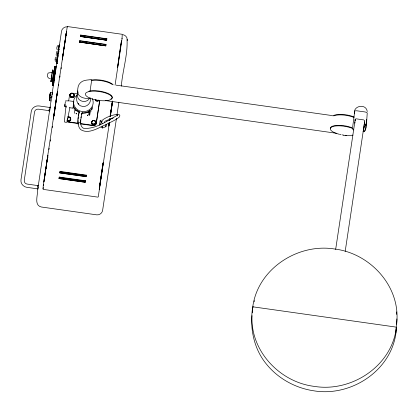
<?xml version="1.0" encoding="UTF-8"?>
<svg xmlns="http://www.w3.org/2000/svg" width="418" height="418" viewBox="0 0 418 418"><rect width="100%" height="100%" fill="white"/><g stroke="black" fill="none" stroke-linecap="round" stroke-linejoin="round"><path stroke-width="0.63" d="M73.066 108.21L73.166 106.752L73.113 107.243M78.03 123.399L78.046 120.447M80.632 123.503L80.653 119.7M53.692 76.118L53.603 76.682L53.718 75.888M116.476 118.278L102.629 210.327C102.243 213.149 99.421 215.249 96.615 214.831L41.372 207.009C33.806 205.358 37.855 195.321 37.589 190.352L61.509 31.35C61.885 28.539 64.722 26.428 67.523 26.846M77.774 90.878C76.98 96.976 84.321 98.737 88.977 98.58M115.07 85.115L122.056 38.681L122.228 34.297L67.293 26.517L43.315 184.871L43.044 188.863A0.533 0.502 3.9 0 0 43.493 189.432L97.687 197.108A0.533 0.502 3.9 0 0 98.287 196.685L109.443 122.521M121.319 86.092C122.626 70.104 128.185 54.032 126.947 37.939C126.22 36.214 124.611 34.96 122.767 34.668M127.276 40.661L127.291 39.282M366.534 122.004L366.518 123.576L365.504 125.99M366.565 121.57L366.262 127.333L365.217 129.967M49.11 111.235L49.131 109.375M52.684 84.279L52.605 85.376L52.689 84.102M57.313 62.846L56.785 62.768L56.634 63.761L57.329 56.205M58.097 56.519L57.522 56.305M55.218 66.619L55.066 67.653L55.218 66.483M52.804 82.461L52.574 84.075M51.09 100.916L49.476 100.686L49.674 99.019M51.869 97.525L49.711 97.216L49.909 95.55M52.574 92.597L50.416 92.294L50.008 95.57M55.286 66.765L55.296 66.243L52.511 85.664L52.767 84.723M65.025 104.62L64.847 105.346L64.999 103.983M74.148 109.171L74.2 108.455M74.383 107.677L74.388 107.248M75.574 110.227L75.679 110.66L76.949 110.843M80.334 123.968L80.664 123.561L80.805 119.715L81.583 114.976L82.466 112.118M53.008 81.74L53.086 80.946L52.987 81.75M364.6 120.771L364.752 120.995L364.674 120.671M52.924 81.98L53.018 81.348L53.013 81.641M52.543 85.073L52.689 84.065M53.656 76.468L53.629 76.646M54.638 69.163L54.387 71.63L54.486 70.464L54.455 71.023M54.408 71.488L54.518 70.632M44.005 181.537L43.968 182.055L44.543 178.235M44.062 180.66L47.835 155.292L46.811 163.093M49.826 99.641L49.998 98.632M44.156 180.022L47.835 155.292M53.65 79.007L53.713 78.302M57.538 57.35L58.415 50.714L58.954 50.792M57.611 56.848C57.193 56.184 58.159 53.875 58.233 55.442M53.535 118.456L53.729 117.181M53.786 116.737L53.629 117.056L53.666 116.538M58.431 51.748L58.614 49.434M56.791 96.035L57.402 91.694L57.245 93.747M62.449 58.426L62.486 57.909M62.548 57.788L66.222 33.064L66.065 35.117M69.968 95.267L71.363 93.157L73.552 93.47L74.347 95.889L72.983 97.525L70.794 97.216L69.968 95.267L71.363 93.157M70.794 97.216L69.999 94.792M69.456 120.697L67.267 120.389L67.235 120.865L69.425 121.173L70.82 119.062L69.994 117.118L67.805 116.81M69.425 121.173L70.82 119.062M72.983 97.525L74.378 95.414M73.552 93.47L74.347 95.889M74.785 110.122L74.582 113.048L75.094 113.382M77.001 94.755C75.736 99.338 76.922 105.775 82.56 106.407C87.378 107.238 91.323 102.551 90.554 97.901M91.485 121.988L92.279 124.412L94.468 124.721L95.863 122.61L95.038 120.666L92.848 120.353L91.485 121.988L92.279 124.412M92.817 120.833L92.848 120.353M95.837 100.759L95.868 100.283L98.058 100.592L98.026 101.072L95.837 100.759L95.424 99.787M94.468 124.721L95.863 122.61M95.038 120.666L95.832 123.085M99.541 125.212L99.63 123.911M100.054 121.91L99.85 123.503M100.069 121.737L100.158 120.431M106.229 124.407L105.879 126.722L102.431 128.012L102.462 127.579M102.473 127.401L102.562 126.1M99.249 189.631L103.021 164.269L99.249 189.631L99.285 189.108M102.927 163.61L103.115 162.868L102.64 165.528M105.879 126.722L105.911 126.288M105.921 126.116L106.01 124.815M108.852 125.51L108.816 126.032L109.234 122.96M117.636 67.402L121.502 40.635M252.033 315.627C250.126 350.916 279.924 382.23 314.247 386.373C350.942 392.445 390.83 366.8 396.18 329.102L396.071 327.095L253.047 306.843L252.718 307.078C249.556 326.839 253.298 347.995 266.151 363.785C277.892 378.489 295.369 388.129 313.944 390.835C350.639 396.907 390.522 371.268 395.877 333.564L396.018 329.185M252.681 308.505L252.639 312.816M252.712 308.097L252.833 306.305C258.188 268.607 298.071 242.962 334.771 249.034C369.094 253.177 398.892 284.491 396.985 319.775L395.992 332.791L395.663 333.068M354.438 113.748C352.818 105.498 366.288 103.183 367.244 111.564M354.898 123.148L354.981 121.931M355.065 120.708L355.185 118.879M355.321 120.457L355.41 119.167M364.339 123.681L364.517 121.105M364.569 123.9L364.695 122.072M396.682 324.243L396.881 318.903M58.483 50.359L58.661 49.11M55.798 59.189L55.808 59.513M38.55 185.446L38.576 185.069L38.393 186.031M50.306 107.295L50.332 106.919L50.066 108.393M52.678 83.548L52.496 85.476L52.725 84.41M55.16 67.481L55.181 66.431L55.108 67.481M89.18 111.522L88.935 114.929L89.217 113.043M352.651 127.239L354.71 111.141A2.654 0.867 8.6 0 1 357.291 110.859L364.658 111.899A2.66 0.867 8.6 0 1 367.229 113.142L366.57 122.772L365.541 125.217M54.815 69.466C55.317 66.091 54.565 71.191 54.889 69.059M65.098 103.549L65.412 101.71M54.925 68.975L54.967 68.646M364.188 124.574L363.655 130.327L363.827 129.167M51.299 78.85L51.419 77.492M54.946 68.824L54.972 68.458L54.883 68.97M52.82 82.675L52.673 83.6L52.767 82.665M66.039 105.691L64.341 121.554L64.847 122.197L66.786 122.286M37.97 189.103L38.226 187.112M49.857 95.947L49.732 97.18M49.622 99.421L49.564 100.048L49.664 99.609M49.726 110.953L49.982 108.962M51.895 97.101L52.01 96.135M73.521 105.858L73.474 106.402L73.558 106.02M75.041 108.006L74.942 109.479M90.142 110.321L90.037 111.883M91.161 109.093L91.077 110.018L91.15 109.756M53.723 78.547L53.645 78.803M54.471 70.564L54.622 69.263M52.882 81.635L52.752 82.456M54.622 69.487L55.098 66.937L54.789 68.542M54.674 69.498L55.092 66.723M51.205 79.18L50.98 81.536L52.663 69.785L52.428 70.773M52.438 72.136L52.475 71.839M52.83 81.808L52.992 81.17M54.554 72.22L54.439 73.16M54.544 72.586L54.497 72.91L54.554 72.408M53.682 78.751L53.692 78.563M52.882 81.813L52.981 80.993M54.706 69.022L54.878 68.082L54.716 68.939M55.516 71.839C57.674 54.074 53.227 82.602 53.384 85.633M73.469 106.02L73.307 107.567L73.636 105.733M54.779 68.615L54.91 67.627M53.117 79.76L53.06 80.376L53.102 79.89M53.514 77.304C53.582 76.964 53.577 77.147 53.53 77.194M52.772 84.65L52.898 83.694M54.878 68.082L54.972 67.303M53.107 79.598L53.258 79.075L53.159 79.603M54.523 72.727L54.539 72.507M59.063 49.951L59.147 49.35M49.857 95.826L49.967 95.095M50.155 94.416L50.322 92.932L50.035 94.62M49.617 99.296L49.732 98.57M50.123 95.581L50.385 93.757M49.92 97.885L49.982 97.431M49.946 98.596L49.779 100.08L49.935 99.285M53.269 78.798L53.3 78.349L53.285 78.662M52.872 83.762L52.652 84.958L52.893 83.177M54.46 71.159L54.418 71.431M55.192 74.252L55.354 73.046M106.047 44.392L105.66 44.627L79.963 40.99L79.514 42.155L79.828 42.014L79.739 40.666L106.047 44.392L105.822 45.881L79.514 42.155L79.739 40.666M106.898 38.749L106.512 38.984L80.815 35.347L80.366 36.512L80.679 36.371L80.59 35.023L106.898 38.749L106.674 40.238L80.366 36.512L80.59 35.023M105.524 45.651L105.66 44.627L105.822 45.881L79.828 42.014M106.376 40.008L106.512 38.984L106.674 40.238L80.679 36.371M51.466 77.137L51.571 76.374M52.736 84.18L52.652 85.209L52.788 84.19M55.103 66.687L54.962 67.632M57.355 61.284L57.444 60.683L56.916 60.605M53.379 77.973L53.384 77.748M53.441 77.121L53.593 76.771M52.553 85.371L52.705 84.305M54.998 67.585L55.145 66.525L55.051 67.591M49.935 95.215L50.024 94.572M49.7 98.685L49.789 98.042M49.956 97.765L49.773 99.04M50.374 94.447L50.238 95.388M55.233 66.441L55.04 67.7M51.68 75.606L51.79 74.832M52.553 85.486L52.699 84.431M54.925 68.777L54.873 69.466M73.322 105.587C73.056 107.065 73.615 103.622 73.354 105.137M54.455 73.061L54.492 72.706M54.805 69.759L54.988 68.447M58.604 49.397L59.283 44.961L59.816 45.071M50.024 95.356L50.092 94.891M49.799 98.089L49.883 97.41M49.852 98.361L49.685 99.615M37.442 187.018L37.646 185.691M56.937 60.558L56.764 61.754L57.287 61.88M52.182 94.876L52.443 93.193M54.836 76.787L54.298 80.413M51.9 74.096L52.208 72.068M73.453 104.699L73.578 103.836L73.484 104.26M50.139 95.769L50.338 94.337M58.572 53.164L58.755 51.968M53.76 115.901L57.402 91.694M62.58 57.271L66.222 33.064M53.629 117.056L56.602 97.31M44.695 177.143L45.343 172.618M45.499 171.866L45.787 169.954M45.943 168.841L46.649 164.222M53.88 116.099L54.147 114.114M54.303 113.362L55.39 105.832M55.61 104.604L55.834 103.168M55.996 102.049L56.639 97.551M56.858 96.302L57.083 94.886M62.7 57.47L62.93 56.007M63.087 54.915L63.792 50.27M63.949 49.167L64.173 47.725M64.335 46.612L64.597 44.653M64.753 43.9L65.041 41.988M65.198 40.865L65.84 36.371M43.044 188.863L43.237 187.572M43.529 185.639L43.723 184.348M45.175 174.714L45.374 173.386M46.043 168.966L46.236 167.686M46.429 166.411L46.633 165M47.699 157.905L47.892 156.619M48.963 149.524L49.157 148.233M50.223 141.138L50.416 139.847M52.26 127.594L52.454 126.304M53.52 119.214L53.713 117.923M53.979 116.22L54.168 114.945M54.784 110.827L54.977 109.537M55.228 107.917L55.416 106.642M55.657 105.022L55.85 103.732M56.043 102.447L56.237 101.156M57.303 94.06L57.501 92.77M58.567 85.674L58.76 84.389M59.826 77.293L60.02 76.003M61.091 68.907L61.284 67.617M63.181 55.035L63.374 53.76M64.429 46.732L64.623 45.457M65.678 38.43L65.872 37.155M66.519 32.792L66.718 31.502M68.656 101.046L69.519 95.294A2.66 2.513 3.9 0 1 72.523 93.183L77.664 93.909M59.001 178.549L59.22 177.06L85.528 180.78L85.303 182.274L59.001 178.549L85.303 182.274M59.847 172.906L60.072 171.417L86.38 175.137L86.155 176.631L59.847 172.906L86.155 176.631M90.069 90.967L91.709 80.037M90.189 112.05L89.713 115.19L89.154 115.373M99.73 100.226L96.265 123.237A2.66 2.513 3.9 0 1 93.261 125.348L80.418 123.529M99.703 100.571L96.244 123.582A2.66 2.513 3.9 0 1 93.24 125.693L80.397 123.874M99.275 187.881L99.343 188.231L100.236 181.496M100.524 179.578L102.447 166.803M108.842 124.282L108.91 124.632L109.035 123.002M109.422 120.447L109.615 119.172M110.19 115.342L111.052 109.589M111.245 108.314L112.301 101.287M117.667 65.652L117.73 66.002L120.259 48.404M120.546 46.492L121.126 42.657M99.275 188.643L103.115 162.868M108.847 125.039L109.197 122.72M109.521 120.29L109.803 118.655M110.096 116.465L112.458 101.062M109.62 120.415L109.809 119.14M110.195 116.591L112.494 101.302M108.816 126.032L109.297 122.845M109.678 120.295L109.871 119.025M110.253 116.476L112.552 101.187M109.835 119.94L110.028 118.649M110.315 116.716L112.646 101.234M116.962 115.06L118.895 102.185M335.659 249.426L355.253 119.172M345.19 251.354L364.24 124.439M364.005 128.002L364.266 126.257M52.506 84.833L52.652 83.856M73.578 103.836L73.793 102.222M78.051 119.266L78.338 117.385M78.527 116.131L78.814 114.255M80.925 117.907L81.108 116.706M57.412 57.381L57.491 56.932L58.018 57.031M58.274 51.66L58.353 51.231M59.743 45.583C59.053 44.998 58.896 46.293 59.664 46.006M58.51 51.32L58.463 51.597M64.926 105.195L64.978 104.861L64.811 106.156M50.103 94.154L50.416 92.294M49.867 97.624L49.972 96.835M92.2 108.163L91.96 109.568M51.487 78.903L51.43 79.263M49.956 95.785L49.841 96.626L49.899 96.14M49.601 100.095L49.721 99.254M53.812 83.443L54.121 81.547M52.229 71.948L52.396 70.971M52.872 82.184L52.746 82.963M54.826 70.161L54.946 69.451M90.941 111.366L91.056 110.728M52.914 81.108L53.091 80.125M60.249 172.153L60.145 172.728L60.072 171.417L60.249 172.153L85.946 175.79L86.38 175.137L85.842 176.37L85.946 175.79M59.403 177.796L59.299 178.371L59.22 177.06L59.403 177.796L85.1 181.433L85.528 180.78L84.995 182.013L85.1 181.433M59.335 45.97L59.539 45.552M58.473 51.691L58.682 51.273M67.136 121.753L69.837 107.708M79.201 111.209C78.124 117.171 76.29 124.345 80.502 129.523C88.527 134.701 98.031 127.887 105.54 124.804C110.227 122.265 115.42 120.384 119.517 116.894L119.877 115.525L119.125 114.522C113.8 114.218 108.288 116.397 103.774 119.125M54.492 72.842L54.591 72.314M117.129 115.964L117.625 115.122C107.248 120.88 96.203 128.953 83.945 128.462L82.435 127.642L81.238 125.886L80.596 123.122M252.822 307.805L253.089 306.608M254.154 301.817L254.421 300.62M396.301 328.329L396.071 328.595M78.96 113.665L79.258 112.489M81.379 114.913L81.818 113.173M67.611 118.493L68.019 117.85M58.891 45.525L58.285 49.549M58.029 51.252L57.423 55.27M57.167 56.973L56.561 60.997M76.51 113.895L76.651 113.586L76.306 113.639M91.605 109.014L92.665 106.809M89.165 112.353L87.069 112.275M117.568 67.047L117.291 66.775M77.482 93.12L78.093 92.148M89.677 97.948C87.341 103.507 78.129 102.149 77.502 96.182C77.978 91.641 76.713 86.019 80.559 82.623C83.391 79.875 87.634 80.125 91.244 79.572M100.158 121.335L101.177 120.112M77.999 123.336L79.634 122.61L80.637 123.127L80.664 123.561M76.431 113.853L76.651 113.586L76.327 113.722M363.728 131.832L364.935 130.473M76.374 113.79L76.651 113.586M90.006 110.357L87.916 111.758L85.512 112.594L82.952 112.808M89.969 110.88C87.675 112.74 84.582 113.743 81.651 113.121M106.125 120.682L113.205 117.986M56.926 51.226L56.132 54.857L56.388 55.563M51.837 72.335L48.112 73.066L47.683 74.185L47.401 76.295L47.814 77.158L48.754 78.208L50.453 78.605M57.94 45.478C56.811 46.058 56.226 49.246 57.532 50.024M56.216 56.926C55.103 57.527 54.497 60.688 55.813 61.472M65.454 100.91L68.421 100.827M363.043 131.393L364.611 131.189L365.128 130.641L366.779 119.736A2.66 0.867 8.6 0 1 366.398 120.118M69.351 107.687L73.061 108.178M102.708 119.543L103.539 119.558M332.462 115.624L116.105 85.157M343.335 135.213L346.543 135.526M69.435 100.874L73.913 101.501M80.522 36.444L106.522 40.123M79.671 42.087L105.676 45.766M59.178 45.572L59.722 45.635M59.178 45.661L59.706 45.734M59.157 45.787L59.685 45.86M58.64 49.157L59.163 49.235M58.881 51.309L58.337 51.289L58.844 51.372M58.316 51.383L58.844 51.456M58.301 51.508L58.823 51.586M57.621 56.08L58.149 56.153M57.454 57.02L58.003 57.083M56.764 62.919L57.287 62.993M56.743 63.045L57.271 63.118M57.271 63.207L56.707 63.217L57.24 63.275M356.256 118.827L363.853 119.94M105.242 100.539L336.809 133.326M70.825 96.736L73.014 97.049M49.826 107.473L38.994 105.937C35.52 105.404 31.789 107.896 31.261 111.439L20.963 179.902C20.404 183.45 23.324 186.867 26.794 187.321L37.625 188.852M49.392 110.702L38.644 109.182C36.476 109.014 35.008 109.856 34.537 112.003L24.27 180.262C24.134 182.473 25.268 183.753 27.332 184.103L38.075 185.623M92.31 123.932L94.499 124.245M78.495 123.258L68.218 121.8A2.66 2.513 3.9 0 1 66.953 121.283M78.469 123.603L68.197 122.15A2.66 2.513 3.9 0 1 67.528 121.967M60.161 171.782L86.165 175.466M59.314 177.425L85.314 181.109M64.759 106.449L66.446 106.982L64.753 106.444M353.837 130.003L352.604 129.188M79.248 111.883L76.092 109.814M79.211 112.4L76.06 110.331L74.566 108.346M87.602 115.467L87.555 115.128L87.869 115.274M100.968 126.915L102.431 128.012M87.686 115.446L87.555 115.128L87.827 115.347M78.025 123.775L78.406 124.12M87.555 115.128L87.764 115.405M105.639 120.745L106.047 121.434M100.539 124.329L99.923 122.876M69.963 117.594L70.788 119.543M396.473 311.865L396.619 314.425M364.35 124.705A1.129 0.371 8.6 0 1 364.167 124.757M333.862 115.849A13.554 4.42 8.6 0 1 354.009 117.463M332.9 115.911A13.554 4.42 8.6 0 1 354.088 116.967M330.345 128.242A13.554 4.42 8.6 0 1 338.585 125.327A13.554 4.42 8.6 0 1 352.964 128.127M352.959 135.113A13.554 4.42 8.6 0 1 345.137 135.275M343.387 135.066A13.554 4.42 8.6 0 1 342.222 134.883M341.057 134.664A13.554 4.42 8.6 0 1 339.923 134.424M339.369 134.288A13.554 4.42 8.6 0 1 332.19 126.795A13.554 4.42 8.6 0 1 352.891 128.624M91.145 80.559A13.554 4.42 8.6 0 1 112.186 84.462M91.218 80.063A13.554 4.42 8.6 0 1 113.205 84.807M89.572 90.993A13.554 4.42 8.6 0 1 106.794 92.932A13.554 4.42 8.6 0 1 110.88 99.061M94.452 99.615A13.554 4.42 8.6 0 1 88.689 91.662A13.554 4.42 8.6 0 1 110.812 95.607A13.554 4.42 8.6 0 1 99.641 100.534M98.47 100.388A13.554 4.42 8.6 0 1 95.011 99.745M92.336 98.549A9.844 9.306 3.9 0 1 88.376 110.368A9.844 9.306 3.9 0 1 75.486 107.839A9.844 9.306 3.9 0 1 76.646 95.471M78.85 104.108A6.401 6.045 3.9 0 1 78.161 103.272M69.681 95.011A2.66 2.513 3.9 0 1 70.036 94.447M121.857 38.21A0.533 0.502 3.9 0 1 122.056 38.681M104.594 121.471A1.583 1.494 3.9 0 1 104.578 122.615M102.901 123.493A1.583 1.494 3.9 0 1 102.932 120.53M101.621 123.085A1.583 1.494 3.9 0 1 102.138 121.335M67.967 117.066A1.86 1.756 3.9 0 1 70.302 117.949A1.86 1.756 3.9 0 1 69.597 120.222A1.86 1.756 3.9 0 1 67.131 119.736M67.768 119.814A1.035 0.977 3.9 0 1 67.638 119.59M69.905 117.745A2.127 2.012 3.9 0 1 70.266 120.567A2.127 2.012 3.9 0 1 67.282 120.891M69.91 117.657A2.127 2.012 3.9 0 1 70.088 120.677A2.127 2.012 3.9 0 1 66.901 120.426M68.343 117.233A2.127 2.012 3.9 0 1 68.897 117.244M95.607 122.129A2.127 2.012 3.9 0 1 94.599 124.663A2.127 2.012 3.9 0 1 91.835 123.911A2.127 2.012 3.9 0 1 92.362 121.246M94.949 121.293A2.127 2.012 3.9 0 1 95.335 121.669M94.954 121.204A2.127 2.012 3.9 0 1 95.194 124.162A2.127 2.012 3.9 0 1 92.059 124.109A2.127 2.012 3.9 0 1 92.368 121.163M98.334 100.033A1.86 1.756 3.9 0 1 95.732 99.63M98.867 100.466A2.127 2.012 3.9 0 1 95.085 99.437M73.463 94.092A2.127 2.012 3.9 0 1 73.573 97.175A2.127 2.012 3.9 0 1 70.344 96.715A2.127 2.012 3.9 0 1 71.358 93.794M52.339 81.416L52.334 81.729L54.016 69.973L52.339 81.416M47.741 156.693L47.772 157.471L47.741 156.693M57.308 93.094L57.339 93.867L57.308 93.094M62.392 59.304L62.355 59.826L62.392 59.304M66.128 34.464L66.159 35.237L66.128 34.464M89.457 91.532L88.929 91.61L89.457 91.521M52.537 84.42L52.684 83.48L52.537 84.42M52.344 71.279L52.344 71.279M51.21 80.549L50.991 81.51L51.21 80.549M92.509 123.618A1.86 1.756 3.9 0 0 95.518 122.542A1.86 1.756 3.9 0 0 93.01 120.609A1.86 1.756 3.9 0 0 92.509 123.618M71.023 96.417A1.86 1.756 3.9 0 0 74.028 95.346A1.86 1.756 3.9 0 0 71.52 93.413A1.86 1.756 3.9 0 0 71.023 96.417"/></g></svg>
